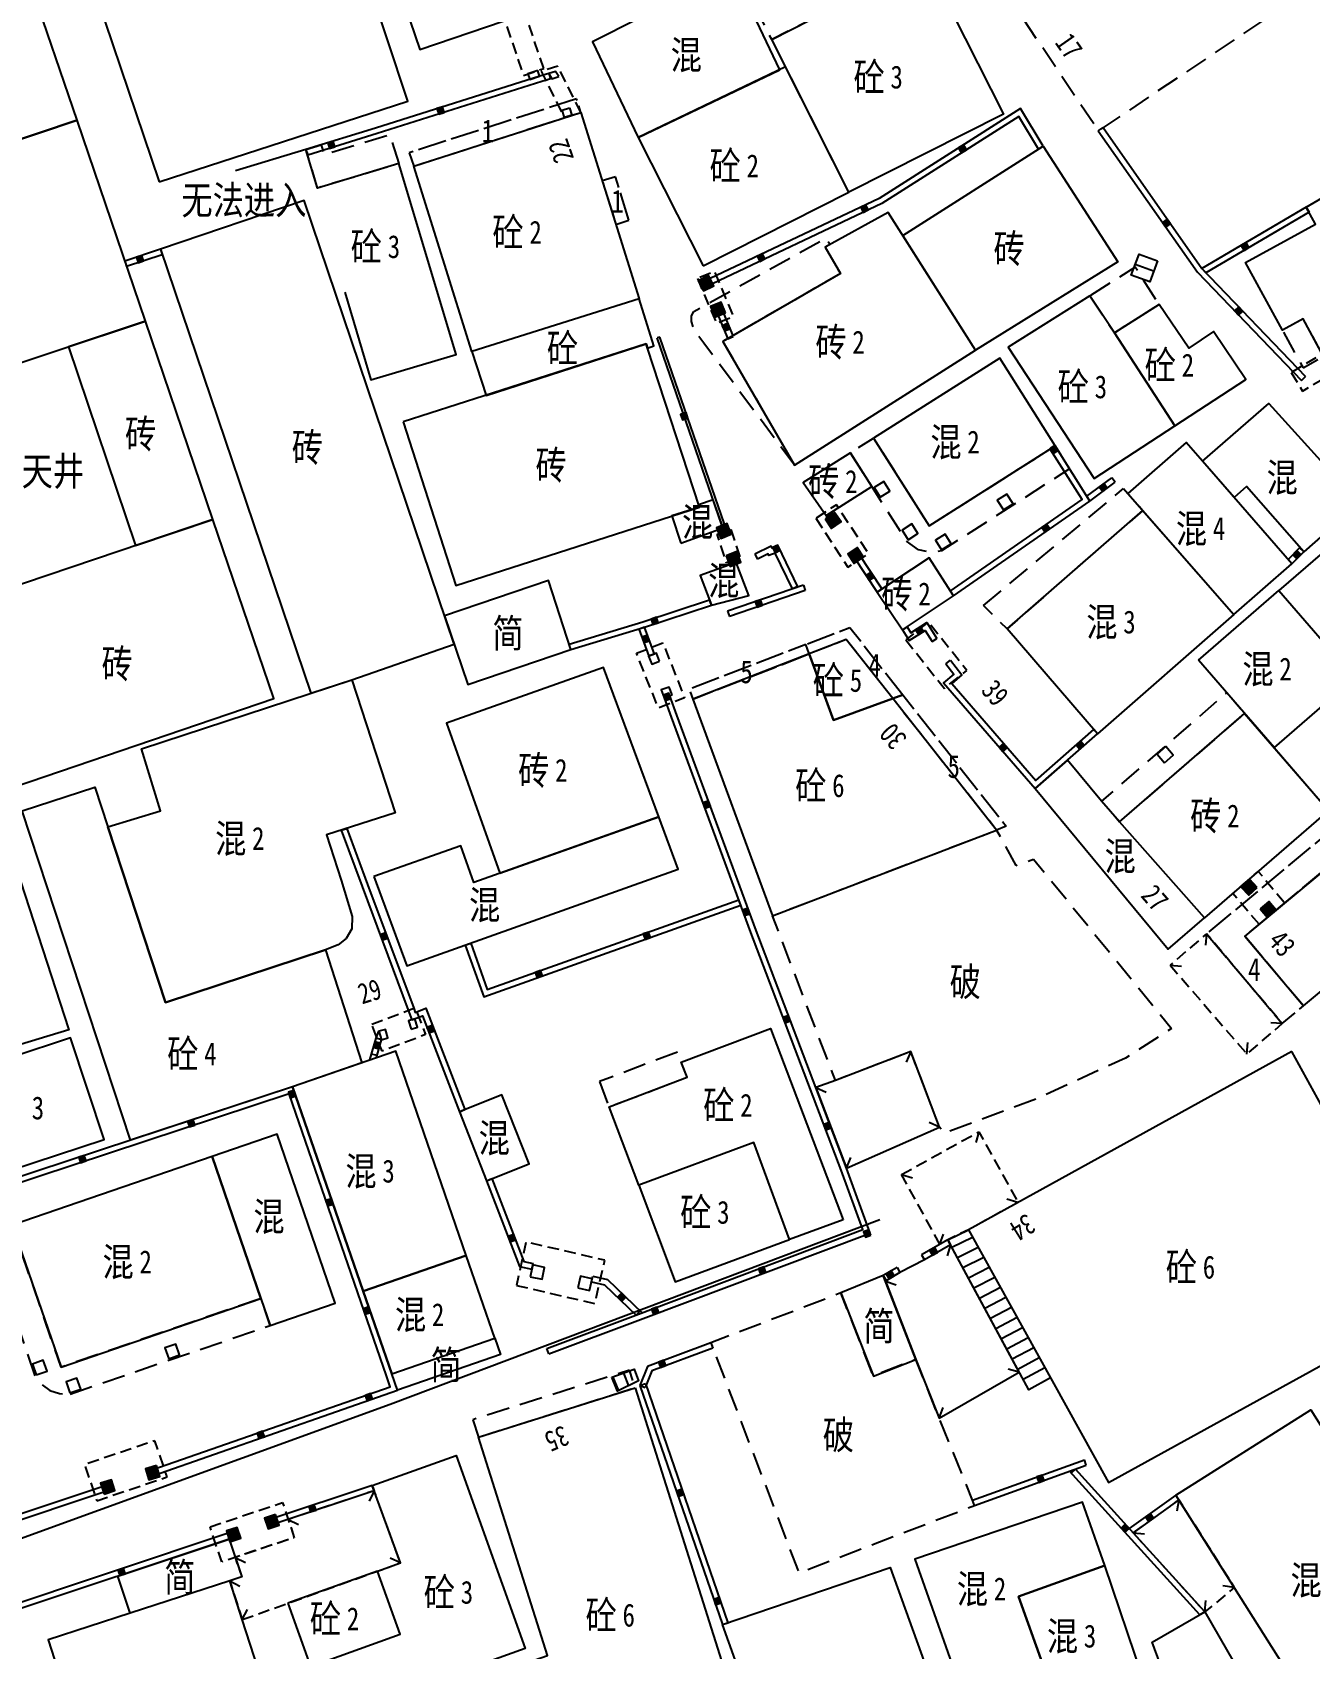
# Model space of a CAD drawing. Extents: x 395778 to 396698, y 996972 to 998012.
# Drawn here: x 396146 to 396201.8, y 997550.3 to 997620.8 of the extents above; entities that cross this region are included whole.
import ezdxf
from ezdxf.enums import TextEntityAlignment as Align

# ---------------------------------------------------------------- set-up
doc = ezdxf.new("R2010")
doc.units = 0
doc.header["$LTSCALE"] = 0.5
for name, pattern in [('X32', [1.5, 1, -0.5]), ('X39', [3, 2.5, -0.5]), ('X5', [3, 2, -1])]:
    doc.linetypes.add(name, pattern=pattern)
doc.layers.get('0').update_dxf_attribs({"linetype": 'CONTINUOUS'})
doc.layers.add('ASSIST', color=7, linetype='CONTINUOUS', plot=False)
doc.layers.add('JMD', color=6, linetype='CONTINUOUS')
doc.layers.add('门牌号', color=2, linetype='CONTINUOUS')
doc.styles.add('正等线体', font='simhei.ttf')
doc.styles.add('细等线体', font='', dxfattribs={"width": 0.8})
doc.styles.get('细等线体').set_extended_font_data('SimSun')

# ---------------------------------------------------------------- blocks, each defined once
blk = doc.blocks.new('*U0')
at = {"linetype": 'Continuous'}
for points in [[(0, 0), (0.5, 0.5), (-0.5, 0.5)], [(0, 0), (-0.5, 0.5), (-0.5, -0.5)], [(0, 0), (-0.5, -0.5), (0.5, -0.5)], [(0, 0), (0.5, -0.5), (0.5, 0.5)]]:
    blk.add_solid(points, dxfattribs=at)
blk = doc.blocks.new('gc002')
blk.add_lwpolyline([(-0.5, -0.5), (0.5, -0.5), (0.5, 0.5), (-0.5, 0.5), (-0.5, -0.5)])
at = {"linetype": 'Continuous'}
blk.add_blockref('*U0', (0, 0), dxfattribs=at)
blk = doc.blocks.new('gc291')
blk.add_lwpolyline([(-0.5, -0.5), (0.5, -0.5), (0.5, 0.5), (-0.5, 0.5), (-0.5, -0.5)])

msp = doc.modelspace()

# ---------------------------------------------------------------- linework, layer by layer
at = {"layer": 'ASSIST', "linetype": 'Continuous', "flags": 128}
for points in [[(396195.155, 997610.835), (396194.818, 997609.914), (396194.014, 997610.209), (396194.359, 997611.127)], [(396186.899, 997568.535), (396190.48, 997562.078), (396189.538, 997561.556), (396185.999, 997568.101)], [(396171.338, 997562.098), (396172.311, 997562.461), (396172.498, 997561.942), (396171.586, 997561.497)]]:
    msp.add_lwpolyline(points, close=True, dxfattribs=at)
msp.add_lwpolyline([(396183.029, 997568.965), (396161.662, 997560.916), (396142.453, 997553.939), (396138.469, 997550.268)], dxfattribs=at)
at = {"layer": 'JMD', "linetype": 'Continuous'}
for p, q in [((396168.588, 997619.01), (396168.662, 997618.771)), ((396192.575, 997616.5), (396192.78, 997616.643)), ((396157.98, 997615.682), (396158.055, 997615.444)), ((396190.173, 997615.84), (396189.959, 997615.71)), ((396201.656, 997613.17), (396201.775, 997612.95)), ((396150.072, 997610.82), (396150.15, 997610.582)), ((396151.628, 997611.335), (396151.707, 997611.098)), ((396194.818, 997609.914), (396194.014, 997610.209)), ((396194.99, 997610.384), (396194.19, 997610.677)), ((396197.094, 997610.496), (396197.272, 997610.31)), ((396175.35, 997609.924), (396175.457, 997609.698)), ((396175.914, 997608.575), (396176.144, 997608.673)), ((396173.433, 997607.504), (396173.319, 997607.464)), ((396176.402, 997607.422), (396176.626, 997607.534)), ((396201.441, 997605.604), (396201.621, 997605.777)), ((396190.69, 997602.748), (396190.478, 997602.615)), ((396193.307, 997601.162), (396193.158, 997601.362)), ((396192.21, 997600.345), (396192.076, 997600.557, -989.135)), ((396180.695, 997599.718), (396180.906, 997599.851, 4.631)), ((396180.877, 997599.443), (396181.086, 997599.582)), ((396176.387, 997598.958), (396176.274, 997598.919)), ((396181.893, 997597.914), (396182.102, 997598.052)), ((396201.543, 997598.133), (396201.364, 997598.308)), ((396177.584, 997598.03), (396177.694, 997597.806)), ((396201.021, 997597.598), (396200.857, 997597.787)), ((396179.698, 997596.68), (396179.779, 997596.444)), ((396175.691, 997595.804), (396175.601, 997596.038, -991.141)), ((396179.45, 997596.61), (396179.219, 997596.516, 4.764)), ((396182.915, 997596.375), (396183.124, 997596.514)), ((396186.246, 997596.206), (396186.111, 997596.417, -989.135)), ((396176.386, 997595.542), (396176.467, 997595.306)), ((396172.765, 997594.835), (396172.53, 997594.748)), ((396184.021, 997594.721), (396184.233, 997594.853)), ((396169.547, 997593.861), (396169.475, 997594.1)), ((396185.316, 997594.21), (396185.528, 997594.342)), ((396173.194, 997593.667), (396172.96, 997593.581)), ((396185.921, 997593.242), (396186.118, 997593.396)), ((396173.864, 997591.847), (396173.629, 997591.76)), ((396192.541, 997590.19), (396192.376, 997590.378)), ((396159.518, 997585.979), (396159.757, 997586.056)), ((396176.963, 997582.7), (396176.879, 997582.936)), ((396197.3, 997581.46), (396197.261, 997580.962)), ((396164.936, 997580.966), (396165.172, 997581.05)), ((396195.709, 997580.083), (396196.208, 997580.047)), ((396200.6, 997577.536), (396200.101, 997577.576)), ((396161.28, 997576.831), (396161.039, 997576.9)), ((396161.083, 997576.139), (396160.843, 997576.207)), ((396184.385, 997576.315), (396184.181, 997575.858)), ((396199.062, 997576.206), (396199.098, 997576.705)), ((396180.238, 997574.748), (396180.693, 997574.539)), ((396164.677, 997573.691), (396164.91, 997573.782)), ((396185.644, 997573.021), (396185.183, 997573.213)), ((396187.362, 997572.82), (396187.224, 997572.34)), ((396181.577, 997571.228), (396181.77, 997571.689)), ((396165.86, 997570.681), (396166.093, 997570.772, 5.433)), ((396183.984, 997570.946), (396184.464, 997570.808)), ((396189.065, 997569.728), (396188.585, 997569.867)), ((396185.659, 997567.905), (396185.82, 997568.345)), ((396186.118, 997567.881), (396185.982, 997567.4)), ((396185.999, 997568.101), (396186.118, 997567.881)), ((396187.085, 997568.2), (396186.183, 997567.761)), ((396187.327, 997567.763), (396186.422, 997567.318)), ((396167.845, 997566.815), (396167.897, 997567.06)), ((396184.861, 997567.444), (396184.986, 997567.227)), ((396187.57, 997567.325), (396186.662, 997566.875)), ((396170.447, 997566.262), (396170.499, 997566.507)), ((396183.186, 997566.538), (396183.311, 997566.322)), ((396183.278, 997566.302), (396183.75, 997566.137)), ((396183.788, 997566.887), (396183.913, 997566.671)), ((396187.812, 997566.888), (396186.902, 997566.432)), ((396188.055, 997566.451), (396187.141, 997565.988)), ((396188.297, 997566.014), (396187.381, 997565.545)), ((396172.392, 997564.817), (396172.565, 997564.997)), ((396188.54, 997565.576), (396187.621, 997565.102)), ((396188.782, 997565.139), (396187.86, 997564.659)), ((396189.025, 997564.702), (396188.1, 997564.215)), ((396189.267, 997564.265), (396188.34, 997563.772)), ((396175.654, 997563.599), (396175.741, 997563.364)), ((396189.51, 997563.827), (396188.579, 997563.329)), ((396168.584, 997563.124), (396168.496, 997563.358)), ((396189.752, 997563.39), (396188.819, 997562.886)), ((396189.995, 997562.953), (396189.059, 997562.442)), ((396171.374, 997562.111), (396171.62, 997561.514)), ((396171.843, 997562.286), (396172.059, 997561.728)), ((396172.311, 997562.461), (396172.498, 997561.942)), ((396189.125, 997562.319), (396188.644, 997562.456)), ((396190.237, 997562.516), (396189.298, 997561.999)), ((396190.48, 997562.078), (396189.538, 997561.556)), ((396172.563, 997561.742), (396172.799, 997561.823)), ((396172.563, 997561.742), (396172.796, 997561.652)), ((396185.632, 997560.311), (396185.797, 997560.783)), ((396151.324, 997557.819), (396151.242, 997558.055)), ((396191.578, 997558.088), (396191.392, 997557.92)), ((396192.048, 997558.257), (396191.964, 997558.492)), ((396149.371, 997557.175), (396149.292, 997557.412)), ((396160.958, 997557.148), (396160.74, 997556.698)), ((396160.872, 997557.383), (396160.958, 997557.148)), ((396187.165, 997556.504), (396187.08, 997556.739)), ((396196.095, 997556.746), (396195.998, 997556.255)), ((396156.452, 997555.91), (396156.531, 997555.673)), ((396157.204, 997555.897), (396157.651, 997555.673)), ((396154.632, 997555.303), (396154.711, 997555.066)), ((396194.09, 997555.317), (396194.587, 997555.264)), ((396154.887, 997554.239), (396155.334, 997554.016)), ((396162.105, 997553.997), (396161.652, 997554.209)), ((396154.652, 997553.211), (396155.098, 997552.985)), ((396198.51, 997552.925), (396198.016, 997553.003)), ((396197.227, 997551.858), (396197.262, 997552.357)), ((396155.199, 997551.521), (396155.42, 997551.97)), ((396197.227, 997551.858), (396197.005, 997551.731, -89.881)), ((396176.159, 997551.306), (396176.396, 997551.386))]:
    msp.add_line(p, q, dxfattribs=at)
at = {"layer": 'JMD', "linetype": 'X5', "flags": 128}
for points in [[(396200.994, 997622.143), (396192.575, 997616.5), (396185.162, 997627.56), (396188.328, 997629.861), (396187.058, 997633.703), (396191.981, 997635.59)], [(396179.311, 997601.906), (396175.355, 997607.229), (396175.106, 997607.561), (396174.922, 997607.842), (396174.813, 997608.183), (396174.816, 997608.425), (396174.91, 997608.617), (396180.697, 997611.832), (396180.86, 997611.538), (396180.651, 997611.422), (396181.312, 997610.28), (396176.182, 997607.311)], [(396202.413, 997606.656), (396201.518, 997608.295), (396200.615, 997607.802), (396201.516, 997606.163)], [(396187.559, 997595.787), (396193.677, 997600.896), (396193.868, 997600.678), (396194.514, 997599.939), (396188.595, 997594.77)], [(396193.502, 997586.344), (396198.964, 997591.068), (396198.179, 997591.976), (396192.717, 997587.252)], [(396184.385, 997576.315), (396181.098, 997575.058), (396178.35, 997582.245), (396188.131, 997585.984), (396188.98, 997584.444), (396189.746, 997584.717), (396195.776, 997577.323), (396193.761, 997576.034), (396189.864, 997574.243), (396185.854, 997572.744), (396185.644, 997573.021)], [(396187.165, 997556.504), (396187.08, 997556.739), (396185.632, 997560.311), (396184.614, 997562.881), (396182.754, 997562.155), (396181.339, 997565.78), (396175.654, 997563.599), (396179.504, 997553.565)], [(396165.508, 997559.485), (396172.352, 997561.645), (396172.111, 997562.408), (396165.267, 997560.248)]]:
    msp.add_lwpolyline(points, close=True, dxfattribs=at)
at = {"layer": 'JMD', "linetype": 'Continuous', "flags": 128}
for points, elevation in [([(396151.574, 997614.276), (396162.421, 997617.794), (396158.756, 997628.87), (396152.839, 997626.913), (396150.531, 997633.894), (396145.535, 997632.123), (396147.856, 997625.265)], -977.316), ([(396167.317, 997621.543), (396166.029, 997625.342), (396161.656, 997623.859), (396162.944, 997620.06)], -992.992), ([(396178.673, 997619.173), (396176.616, 997623.483), (396170.493, 997620.395), (396172.487, 997616.22)], 4.25), ([(396181.703, 997622.202), (396185.085, 997623.858), (396188.433, 997617.23), (396181.685, 997613.821), (396178.315, 997620.49)], 3.967), ([(396142.62, 997621.879), (396144.651, 997615.85), (396147.988, 997616.966), (396145.943, 997622.977)], -992.756), ([(396175.323, 997610.607), (396181.685, 997613.821), (396178.918, 997619.297), (396172.487, 997616.22)], 3.967), ([(396168.101, 997619.134), (396167.672, 997618.997), (396167.751, 997618.749), (396168.179, 997618.884)], -992.927), ([(396169.026, 997618.879), (396168.878, 997619.093), (396168.588, 997619.01), (396168.719, 997618.772)], 4.396), ([(396169.485, 997617.502), (396169.588, 997617.182), (396169.267, 997617.079), (396169.164, 997617.399)], 4.461), ([(396139.604, 997604.435), (396150.973, 997608.192), (396147.988, 997616.966), (396144.651, 997615.85), (396139.935, 997614.272), (396136.633, 997613.167)], -85.646), ([(396158.185, 997591.955), (396159.986, 997592.543), (396164.445, 997594.102), (396157.899, 997613.457), (396151.628, 997611.335)], -85.646), ([(396172.826, 997607.202), (396172.888, 997607.012), (396173.161, 997607.118), (396172.534, 997609.178), (396165.228, 997606.877), (396165.844, 997604.959)], -992.244), ([(396195.913, 997603.629), (396193.28, 997607.687), (396192.208, 997609.302), (396188.645, 997607.064), (396192.39, 997601.329)], 4.686), ([(396195.913, 997603.629), (396199.017, 997605.656), (396197.602, 997607.744), (396196.522, 997607.013), (396195.226, 997608.925), (396193.28, 997607.687)], 4.686), ([(396150.531, 997598.399), (396153.916, 997599.54), (396150.973, 997608.192), (396147.606, 997607.079)], -992.756), ([(396162.225, 997603.796), (396164.517, 997596.664), (396175.158, 997600.084), (396172.888, 997607.012), (396172.826, 997607.202)], -991.949), ([(396182.764, 997603.095), (396185.184, 997599.267), (396190.69, 997602.748), (396188.269, 997606.576)], -988.786), ([(396181.749, 997602.453), (396179.69, 997601.155), (396180.695, 997599.718), (396182.684, 997600.975)], -988.666), ([(396174.346, 997598.511), (396176.196, 997599.177), (396175.754, 997600.394), (396175.124, 997600.187), (396175.158, 997600.084), (396173.954, 997599.697)], 4.9), ([(396188.595, 997594.77), (396194.514, 997599.939), (396198.49, 997595.387), (396192.541, 997590.19)], -985.923), ([(396207.885, 997596.195), (396204.586, 997600.01), (396200.46, 997596.441), (396203.759, 997592.626)], -987.232), ([(396175.691, 997595.804), (396177.311, 997596.229), (396176.76, 997597.662), (396175.194, 997597.093)], 5.168), ([(396186.246, 997596.206), (396185.182, 997597.869), (396182.915, 997596.375), (396184.021, 997594.721)], -989.135), ([(396196.945, 997593.402), (396200.46, 997596.441), (396203.759, 997592.626), (396200.245, 997589.587)], -987.232), ([(396183.599, 997591.73), (396181.571, 997594.301), (396179.951, 997593.672), (396181.017, 997590.779)], -991.671), ([(396173.42, 997593.355), (396173.286, 997593.703), (396172.938, 997593.568), (396173.073, 997593.221)], 5.093), ([(396181.017, 997590.779), (396179.951, 997593.672), (396174.867, 997591.697), (396178.35, 997582.245), (396188.131, 997585.984), (396183.599, 997591.73)], -991.671), ([(396173.388, 997586.569), (396170.969, 997593.083), (396164.111, 997590.647), (396166.437, 997584.1)], -988.276), ([(396200.245, 997589.587), (396202.625, 997586.835), (396206.05, 997589.978), (396203.759, 997592.626)], -987.232), ([(396173.967, 997591.886), (396173.836, 997592.228), (396173.493, 997592.098), (396173.624, 997591.755)], -992.682), ([(396160.947, 997583.951), (396162.382, 997580.057), (396174.228, 997584.274), (396173.388, 997586.569), (396165.306, 997583.698), (396164.738, 997585.298)], -990.226), ([(396162.57, 997577.29), (396162.848, 997577.375), (396162.735, 997577.744), (396162.457, 997577.659)], 5.409), ([(396144.058, 997570.811), (396149.162, 997572.471), (396147.691, 997576.916), (396142.596, 997575.23)], -982.519), ([(396181.438, 997568.971), (396179.093, 997568.109), (396177.53, 997572.344), (396172.508, 997570.49), (396171.213, 997573.903), (396174.616, 997575.194), (396174.367, 997575.849), (396178.267, 997577.328)], -986.041), ([(396201.024, 997576.313), (396186.899, 997568.535), (396193.013, 997557.51), (396207.103, 997565.259)], -92.647), ([(396164.677, 997573.691), (396165.86, 997570.681), (396167.721, 997571.413), (396166.538, 997574.423)], 5.401), ([(396153.88, 997571.739), (396156.009, 997565.539), (396156.413, 997564.362), (396159.251, 997565.336), (396156.717, 997572.713)], -987.599), ([(396172.508, 997570.49), (396174.094, 997566.264), (396179.093, 997568.109), (396177.53, 997572.344)], -986.041), ([(396145.155, 997568.743), (396147.284, 997562.543), (396156.009, 997565.539), (396153.88, 997571.739)], -987.599), ([(396167.775, 997566.49), (396168.288, 997566.379), (396168.399, 997566.892), (396167.886, 997567.003)], 5.426), ([(396169.85, 997566.006), (396170.36, 997565.888), (396170.478, 997566.398), (396169.968, 997566.516)], 5.526), ([(396209.059, 997549.677), (396202.987, 997545.84), (396195.961, 997556.958), (396201.847, 997560.678), (396206.197, 997553.794)], 6.464), ([(396161.104, 997553.638), (396162.105, 997553.997), (396160.872, 997557.383), (396164.531, 997558.682), (396167.549, 997550.262), (396158.991, 997547.195), (396158.171, 997549.483), (396162.09, 997550.888)], 5.742), ([(396192.865, 997553.881), (396191.882, 997556.643), (396184.56, 997554.164), (396186.764, 997547.951), (396190.28, 997549.203), (396189.093, 997552.538)], -983.419), ([(396157.185, 997552.233), (396158.171, 997549.483), (396162.09, 997550.888), (396161.104, 997553.638)], 5.742), ([(396180.792, 997539.051), (396177.485, 997537.881), (396175.673, 997543.004), (396176.351, 997543.244), (396175.713, 997545.048), (396178.101, 997545.907), (396176.159, 997551.306), (396183.492, 997553.795), (396186.16, 997546.378), (396179.073, 997543.829)], -988.697), ([(396190.28, 997549.203), (396190.799, 997547.743), (396194.51, 997549.023), (396192.865, 997553.881), (396189.093, 997552.538)], -983.419), ([(396153.424, 997542.531), (396157.668, 997543.907), (396155.199, 997551.521), (396154.652, 997553.211), (396150.31, 997551.803), (396146.722, 997550.64), (396147.703, 997547.614), (396151.389, 997548.809)], -89.997), ([(396197.227, 997551.858), (396199.114, 997548.572), (396196.232, 997546.917), (396195.269, 997549.599), (396194.931, 997550.54)], -89.881)]:
    msp.add_lwpolyline(points, close=True, dxfattribs=dict(at, elevation=elevation))
at = {"layer": 'JMD', "linetype": 'X5', "flags": 128}
for points, elevation in [([(396181.703, 997622.202), (396178.315, 997620.49), (396177.774, 997621.561), (396180.131, 997622.752), (396179.096, 997624.801), (396180.174, 997625.328)], 3.967), ([(396157.98, 997615.682), (396158.645, 997615.889), (396158.767, 997615.466), (396161.642, 997616.34), (396162.031, 997615.073), (396158.486, 997614.005)], -985.359), ([(396192.208, 997609.302), (396193.28, 997607.687), (396195.226, 997608.925), (396194.186, 997610.56)], 4.785), ([(396185.184, 997599.267), (396190.69, 997602.748), (396191.321, 997601.751), (396185.732, 997598.168), (396185.304, 997598.107), (396184.717, 997598.214), (396184.184, 997598.61), (396182.684, 997600.975), (396181.749, 997602.453), (396182.764, 997603.095)], -988.666), ([(396170.796, 997575.005), (396171.213, 997573.903), (396174.616, 997575.194), (396174.198, 997576.296)], -990.227), ([(396147.688, 997561.366), (396156.413, 997564.362), (396156.009, 997565.539), (396147.284, 997562.543), (396145.155, 997568.743), (396144.02, 997568.353), (396146.149, 997562.153), (396146.442, 997561.775), (396146.796, 997561.518), (396147.222, 997561.385)], -987.599)]:
    msp.add_lwpolyline(points, close=True, dxfattribs=dict(at, elevation=elevation))
at = {"layer": 'JMD', "linetype": 'X32', "flags": 128}
for points in [[(396168.363, 997619.223), (396167.548, 997621.622), (396166.661, 997621.32), (396167.476, 997618.921)], [(396169.256, 997617.075), (396169.975, 997617.306), (396168.969, 997619.332), (396168.25, 997619.103)], [(396199.591, 997581.87), (396198.447, 997583.222), (396199.556, 997584.181), (396200.719, 997582.806)], [(396195.709, 997580.083), (396199.062, 997576.206), (396200.6, 997577.536), (396197.3, 997581.46)]]:
    msp.add_lwpolyline(points, close=True, dxfattribs=at)
at = {"layer": 'JMD', "color": 7, "linetype": 'Continuous', "flags": 128}
for points, elevation in [([(396168.588, 997619.01), (396168.196, 997618.889), (396161.011, 997616.625), (396157.98, 997615.682)], -985.359), ([(396186.246, 997596.206), (396192.21, 997600.345), (396190.69, 997602.748)], -989.135), ([(396192.21, 997600.345), (396193.307, 997601.162)], -989.135), ([(396180.695, 997599.718), (396180.877, 997599.443)], 4.631), ([(396179.457, 997596.597), (396178.598, 997598.387), (396178.33, 997598.287), (396178.292, 997598.376), (396177.584, 997598.03)], 4.818), ([(396179.698, 997596.68), (396176.386, 997595.542)], 4.764), ([(396169.547, 997593.861), (396172.765, 997594.835), (396175.691, 997595.804)], -991.141), ([(396173.194, 997593.667), (396172.765, 997594.835)], 5.189), ([(396184.021, 997594.721), (396184.312, 997594.255), (396185.014, 997594.694), (396185.316, 997594.21)], -989.135), ([(396185.921, 997593.242), (396186.272, 997592.794), (396185.818, 997592.407), (396189.818, 997587.796), (396192.541, 997590.19)], 4.751), ([(396168.584, 997563.124), (396172.591, 997564.625), (396182.608, 997568.396), (396181.577, 997571.228), (396180.238, 997574.748), (396177.634, 997581.603), (396174.176, 997590.997), (396173.864, 997591.847)], 5.189), ([(396164.936, 997580.966), (396165.741, 997578.705), (396176.963, 997582.7)], -990.226), ([(396165.86, 997570.681), (396167.306, 997566.93), (396167.845, 997566.815)], 5.433), ([(396183.788, 997566.887), (396183.186, 997566.538)], 5.247), ([(396170.447, 997566.262), (396171.02, 997566.14), (396172.392, 997564.817)], 5.433), ([(396175.654, 997563.599), (396172.885, 997562.577), (396172.563, 997561.742)], 5.351), ([(396197.227, 997551.858), (396191.578, 997558.088)], -89.881)]:
    msp.add_lwpolyline(points, dxfattribs=dict(at, elevation=elevation))
at = {"layer": 'JMD', "linetype": 'Continuous', "flags": 128}
for points, elevation in [([(396168.712, 997618.786), (396168.27, 997618.651), (396161.086, 997616.387), (396158.055, 997615.444)], -985.359), ([(396159.676, 997609.462), (396160.817, 997605.629), (396164.543, 997606.738), (396162.031, 997615.073), (396158.486, 997614.005), (396157.98, 997615.682), (396154.895, 997614.753)], -985.359), ([(396186.111, 997596.417), (396191.87, 997600.414), (396190.478, 997602.615)], -989.135), ([(396192.076, 997600.557), (396193.158, 997601.362)], -989.135), ([(396180.906, 997599.851), (396181.086, 997599.582)], 4.631), ([(396179.219, 997596.516), (396178.471, 997598.072), (396178.194, 997597.969), (396178.165, 997598.036), (396177.694, 997597.806)], 4.818), ([(396169.47, 997594.099), (396172.689, 997595.073), (396175.601, 997596.038)], -991.141), ([(396179.779, 997596.444), (396176.467, 997595.306)], 4.764), ([(396172.961, 997593.577), (396172.525, 997594.762)], 5.189), ([(396184.229, 997594.86), (396184.391, 997594.6), (396185.093, 997595.038), (396185.528, 997594.342)], -989.135), ([(396186.118, 997593.396), (396186.617, 997592.759), (396186.172, 997592.38), (396189.842, 997588.15), (396192.378, 997590.38)], 4.751), ([(396168.496, 997563.358), (396172.503, 997564.859), (396182.288, 997568.543), (396181.343, 997571.141), (396180.005, 997574.659), (396177.4, 997581.516), (396173.942, 997590.91), (396173.629, 997591.76)], 5.189), ([(396165.172, 997581.05), (396165.893, 997579.025), (396176.879, 997582.936)], -990.226), ([(396166.093, 997570.772), (396167.491, 997567.146), (396167.897, 997567.06)], 5.433), ([(396170.499, 997566.507), (396171.142, 997566.37), (396172.651, 997564.915)], 5.433), ([(396183.913, 997566.671), (396183.278, 997566.302)], 5.247), ([(396175.741, 997563.364), (396173.078, 997562.382), (396172.796, 997561.652)], 5.351), ([(396197.005, 997551.731), (396191.323, 997557.997)], -89.881)]:
    msp.add_lwpolyline(points, dxfattribs=dict(at, elevation=elevation))
at = {"layer": 'JMD', "linetype": 'X39', "flags": 128}
for points in [[(396169.796, 997617.899), (396162.492, 997615.551), (396162.682, 997614.961), (396169.975, 997617.306)], [(396205.141, 997586.474), (396204.406, 997587.36), (396197.3, 997581.46), (396200.6, 997577.536), (396201.527, 997578.316), (396198.965, 997581.351)]]:
    msp.add_lwpolyline(points, close=True, dxfattribs=at)
at = {"layer": 'JMD', "linetype": 'Continuous', "flags": 128}
for points in [[(396162.682, 997614.961), (396169.975, 997617.306), (396172.534, 997609.178), (396165.228, 997606.877)], [(396205.88, 997608.515), (396202.413, 997606.656), (396201.518, 997608.295), (396200.615, 997607.802), (396199.004, 997610.755), (396202.063, 997612.424), (396201.656, 997613.17), (396205.293, 997615.293), (396205.183, 997615.481), (396205.264, 997615.528), (396208.361, 997617.544), (396210.963, 997613.546), (396204.983, 997610.159)], [(396190.173, 997615.84), (396193.431, 997610.791), (396187.213, 997606.936), (396184.034, 997611.937)], [(396187.213, 997606.936), (396183.395, 997612.946), (396180.651, 997611.422), (396181.312, 997610.28), (396176.182, 997607.311), (396179.311, 997601.906)], [(396197.117, 997602.088), (396200.023, 997604.6), (396203.958, 997600.248), (396201.543, 997598.133), (396199.051, 997600.978), (396198.499, 997600.499)], [(396193.868, 997600.678), (396198.49, 997595.387), (396201.021, 997597.598), (396197.117, 997602.088), (396196.411, 997602.899)], [(396153.916, 997599.54), (396142.57, 997595.717), (396145.252, 997587.873), (396156.575, 997591.725)], [(396169.547, 997593.861), (396168.569, 997596.87), (396164.028, 997595.334), (396165.042, 997592.337)], [(396151.851, 997578.463), (396149.329, 997586.128), (396151.626, 997586.83), (396150.8, 997589.529), (396159.986, 997592.543), (396161.88, 997586.742), (396158.879, 997585.772), (396159.512, 997583.801), (396160.001, 997582.21), (396159.976, 997581.676), (396159.733, 997581.257), (396159.391, 997580.977), (396158.829, 997580.759)], [(396198.964, 997591.068), (396202.625, 997586.835), (396197.207, 997582.15), (396193.502, 997586.344)], [(396193.502, 997586.344), (396192.717, 997587.252), (396191.232, 997589.039), (396189.818, 997587.796), (396195.63, 997580.786), (396197.207, 997582.15)], [(396139.265, 997586.134), (396144.156, 997587.867), (396147.621, 997577.261), (396142.426, 997575.689)], [(396158.829, 997580.759), (396160.422, 997575.827), (396157.396, 997574.782), (396150.324, 997572.448), (396145.593, 997586.827), (396148.76, 997587.857), (396149.329, 997586.128), (396151.851, 997578.463)], [(396207.677, 997583.418), (396205.141, 997586.474), (396198.965, 997581.351), (396201.527, 997578.316)], [(396161.28, 997576.831), (396161.558, 997576.916), (396161.445, 997577.286), (396161.167, 997577.201)], [(396160.478, 997565.861), (396164.979, 997567.416), (396161.897, 997576.337), (396157.396, 997574.782)], [(396180.238, 997574.748), (396181.577, 997571.228), (396185.644, 997573.021), (396184.385, 997576.315), (396181.098, 997575.058)], [(396184.614, 997562.881), (396185.632, 997560.311), (396189.125, 997562.319), (396186.118, 997567.881), (396184.986, 997567.227), (396183.913, 997566.671), (396183.278, 997566.302)], [(396166.226, 997563.807), (396164.979, 997567.416), (396160.478, 997565.861), (396161.725, 997562.251)], [(396183.186, 997566.538), (396181.339, 997565.78), (396182.754, 997562.155), (396184.614, 997562.881)], [(396161.974, 997561.532), (396161.725, 997562.251), (396166.226, 997563.807), (396166.475, 997563.087)], [(396172.352, 997561.645), (396177.116, 997546.6), (396172.336, 997545.086), (396172.034, 997546.04), (396164.225, 997543.567), (396162.67, 997547.909), (396168.518, 997549.949), (396165.508, 997559.485)], [(396150.31, 997551.803), (396149.771, 997553.42), (396154.621, 997555.036), (396155.172, 997553.384), (396154.652, 997553.211)]]:
    msp.add_lwpolyline(points, close=True, dxfattribs=at)
at = {"layer": 'JMD', "color": 7, "linetype": 'Continuous', "flags": 128}
for points in [[(396190.173, 997615.84), (396189.18, 997617.479), (396183.008, 997613.556), (396175.35, 997609.924)], [(396192.575, 997616.5), (396196.901, 997610.336), (396201.441, 997605.604)], [(396201.656, 997613.17), (396197.094, 997610.496)], [(396151.628, 997611.335), (396150.072, 997610.82)], [(396175.914, 997608.575), (396176.402, 997607.422)], [(396176.387, 997598.958), (396173.433, 997607.504)], [(396201.021, 997597.598), (396201.543, 997598.133)], [(396181.893, 997597.914), (396182.915, 997596.375)], [(396159.518, 997585.979), (396160.432, 997583.527), (396162.448, 997578.116), (396162.606, 997577.705), (396163.063, 997577.881), (396164.677, 997573.691)], [(396161.059, 997576.053), (396161.28, 997576.831)], [(396151.324, 997557.819), (396161.974, 997561.532), (396161.725, 997562.251), (396160.478, 997565.861), (396157.396, 997574.782), (396134.923, 997567.366), (396139.34, 997553.823), (396149.371, 997557.175)], [(396185.999, 997568.101), (396184.861, 997567.444)], [(396172.563, 997561.742), (396176.159, 997551.306)], [(396187.165, 997556.504), (396192.048, 997558.257)], [(396160.872, 997557.383), (396156.452, 997555.91)], [(396195.961, 997556.958), (396193.921, 997555.504)], [(396154.632, 997555.303), (396144.375, 997551.885), (396149.058, 997538.197)]]:
    msp.add_lwpolyline(points, dxfattribs=at)
at = {"layer": 'JMD', "linetype": 'Continuous', "flags": 128}
for points in [[(396189.962, 997615.706), (396189.099, 997617.131), (396183.129, 997613.336), (396175.457, 997609.698)], [(396192.78, 997616.643), (396197.094, 997610.496), (396201.621, 997605.777)], [(396201.775, 997612.95), (396197.272, 997610.31)], [(396151.707, 997611.098), (396150.15, 997610.582)], [(396176.144, 997608.673), (396176.626, 997607.534)], [(396176.274, 997598.919), (396173.319, 997607.464)], [(396182.102, 997598.052), (396183.124, 997596.513)], [(396200.857, 997597.787), (396201.378, 997598.322)], [(396159.757, 997586.056), (396160.666, 997583.614), (396162.682, 997578.205), (396162.75, 997578.028), (396163.206, 997578.204), (396164.91, 997573.782)], [(396160.771, 997575.956), (396161.039, 997576.9), (396161.167, 997577.201)], [(396151.242, 997558.055), (396161.656, 997561.686), (396161.489, 997562.17), (396160.242, 997565.779), (396157.24, 997574.467), (396135.238, 997567.207), (396139.5, 997554.14), (396149.292, 997557.412)], [(396186.118, 997567.881), (396184.986, 997567.227)], [(396172.799, 997561.823), (396176.396, 997551.386)], [(396187.08, 997556.739), (396191.964, 997558.492)], [(396160.958, 997557.148), (396156.531, 997555.673)], [(396196.095, 997556.746), (396194.09, 997555.317)], [(396154.711, 997555.066), (396144.693, 997551.728), (396149.295, 997538.278)]]:
    msp.add_lwpolyline(points, dxfattribs=at)
at = {"layer": 'JMD', "linetype": 'X39', "flags": 128}
for points, elevation in [([(396172.078, 997612.6), (396171.491, 997614.495), (396170.917, 997614.315), (396171.513, 997612.422)], -989.426), ([(396184.033, 997591.89), (396183.599, 997591.73), (396181.571, 997594.301), (396179.951, 997593.672), (396179.799, 997594.085), (396181.731, 997594.826)], -991.671), ([(396179.951, 997593.672), (396179.799, 997594.085), (396174.717, 997592.127), (396174.867, 997591.697)], -991.671), ([(396183.599, 997591.73), (396184.033, 997591.89), (396188.555, 997586.153), (396188.131, 997585.984)], -991.671)]:
    msp.add_lwpolyline(points, close=True, dxfattribs=dict(at, elevation=elevation))
at = {"layer": 'JMD', "linetype": 'Continuous'}
for points in [[(396194.014, 997610.209), (396194.359, 997611.127)], [(396195.155, 997610.835), (396194.818, 997609.914)], [(396186.899, 997568.535), (396190.48, 997562.078)], [(396189.538, 997561.556), (396185.999, 997568.101)], [(396171.338, 997562.098), (396172.311, 997562.461)], [(396172.498, 997561.942), (396171.586, 997561.497)]]:
    msp.add_lwpolyline(points, dxfattribs=at)
at = {"layer": 'JMD', "linetype": 'X32', "flags": 128}
for points, elevation in [([(396175.072, 997610.055), (396175.9, 997608.103), (396176.649, 997608.421), (396175.82, 997610.373)], -991.872), ([(396201.001, 997605.958), (396201.486, 997605.144), (396202.802, 997605.929), (396202.353, 997606.765)], -991.807), ([(396180.239, 997599.594), (396181.645, 997597.454), (396182.543, 997598.044), (396181.136, 997600.184)], -991.734), ([(396176.525, 997599.096), (396176.942, 997597.844), (396176.345, 997597.645), (396175.928, 997598.897)], -991.724), ([(396184.167, 997594.287), (396185.858, 997592.166), (396186.836, 997592.946), (396185.146, 997595.066)], -991.579), ([(396172.414, 997593.701), (396173.556, 997594.156), (396174.509, 997591.763), (396173.367, 997591.308)], -991.476), ([(396160.85, 997577.505), (396162.748, 997578.232), (396163.198, 997577.057), (396161.3, 997576.33)], -991.559), ([(396183.984, 997570.946), (396187.362, 997572.82), (396189.065, 997569.728), (396186.899, 997568.535), (396185.999, 997568.101), (396185.659, 997567.905)], 5.213), ([(396167.171, 997566.111), (396170.588, 997565.317), (396171.027, 997567.208), (396167.589, 997568.007)], -990.554), ([(396148.843, 997556.712), (396151.918, 997557.753), (396151.385, 997559.328), (396148.309, 997558.287)], -991.092), ([(396155.199, 997551.521), (396157.185, 997552.233), (396161.104, 997553.638), (396162.105, 997553.997), (396160.958, 997557.148), (396157.204, 997555.897), (396157.47, 997555.099), (396154.887, 997554.239), (396155.172, 997553.384), (396154.652, 997553.211)], 5.742), ([(396153.79, 997555.575), (396156.96, 997556.63), (396157.47, 997555.099), (396154.3, 997554.044)], -990.658), ([(396194.09, 997555.317), (396196.095, 997556.746), (396198.51, 997552.925), (396197.227, 997551.858)], 6.464)]:
    msp.add_lwpolyline(points, close=True, dxfattribs=dict(at, elevation=elevation))

# ---------------------------------------------------------------- block references
at = {"layer": 'JMD', "linetype": 'Continuous', "xscale": 0.25, "yscale": 0.25}
for p, rotation in [((396163.856, 997617.391), 197.489890818449), ((396159.085, 997615.895), 197.2820519239347), ((396186.645, 997615.72), 212.4437940656527), ((396182.366, 997613.113), 205.373013207816), ((396195.55, 997612.479), 305.0606596531924), ((396198.982, 997611.457), 210.3820189014695), ((396150.733, 997610.907), 198.3151039027974), ((396177.848, 997610.97), 205.373013207816), ((396198.701, 997608.64), 313.8123445863776), ((396176.322, 997607.932), 292.9425209029445), ((396174.496, 997604.045), 109.0733848134265), ((396190.639, 997602.595), 122.3073839245201), ((396192.793, 997600.935), 36.65487178438992), ((396180.909, 997599.622), 303.5951725646519), ((396190.283, 997599.16), 34.76110986640971), ((396178.522, 997598.256), 115.6402610458563), ((396201.245, 997598.006), 45.73351841569892), ((396182.611, 997597.06), 303.595172566715), ((396177.751, 997595.879), 198.9651612309024), ((396173.205, 997595.112), 18.33380931058581), ((396184.771, 997594.689), 31.99670774082755), ((396172.819, 997594.325), 110.1916737482874), ((396173.75, 997591.794), 110.191673747538), ((396188.424, 997589.593), 310.9477536650314), ((396191.785, 997589.692), 41.33200802092318), ((396175.477, 997587.101), 110.20677491402), ((396177.204, 997582.409), 110.20677491402), ((396161.381, 997581.337), 290.4341048969399), ((396172.859, 997581.372), 19.59497398137751), ((396168.149, 997579.695), 19.59497398137751), ((396178.971, 997577.73), 110.8027968553369), ((396163.424, 997577.292), 291.0668276990401), ((396161.081, 997576.589), 74.16584594554939), ((396157.374, 997574.46), 109.0605140495356), ((396152.968, 997573.189), 198.2623512203716), ((396180.748, 997573.057), 110.8226245251852), ((396148.22, 997571.622), 198.2623512203716), ((396159.007, 997569.735), 109.0605140495356), ((396182.484, 997568.37), 110.0042213052833), ((396166.963, 997568.167), 291.0815114906896), ((396185.379, 997567.599), 209.9990708348185), ((396177.901, 997566.758), 20.62934949326211), ((396183.489, 997566.569), 210.1023369618837), ((396171.761, 997565.599), 316.0396019230965), ((396160.64, 997565.009), 109.060514048695), ((396173.222, 997564.996), 20.62934949326211), ((396173.532, 997562.683), 200.2584133851924), ((396160.725, 997561.229), 19.21986720825796), ((396156.004, 997559.583), 19.21986720825796), ((396190.053, 997557.673), 19.74801566250297), ((396174.31, 997557.055), 289.0122373249756), ((396158.26, 997556.381), 198.4318229730046), ((396194.81, 997555.983), 215.4854525506556), ((396193.745, 997555.512), 132.2014668498913), ((396149.928, 997553.604), 198.4318229736702), ((396175.939, 997552.328), 289.0122373249756)]:
    msp.add_blockref('gc002', p, dxfattribs=dict(at, rotation=rotation))
at = {"layer": 'JMD', "linetype": 'Continuous', "yscale": 0.5, "zscale": 0.5}
for name, p, xscale, rotation in [('gc002', (396175.447, 997609.851, 4.578), 0.4999999999999999, 297.5909650476542), ('gc002', (396175.967, 997608.7, 4.602), 0.5, 111.9127988018724), ('gc291', (396183.131, 997600.859), 0.4999999999999999, 32.29149040984331), ('gc291', (396188.507, 997600.304), 0.5000000000000001, 32.29149040984328), ('gc002', (396180.993, 997599.5), 0.5, 304.9741552188839), ('gc002', (396176.225, 997599.033), 0.5, 111.814225659469), ('gc291', (396184.348, 997599.002), 0.4999999999999999, 32.29149040984333), ('gc291', (396185.811, 997598.558), 0.5, 32.29149040984332), ('gc002', (396176.645, 997597.813), 0.5, 291.3827625498555), ('gc002', (396181.981, 997597.97), 0.5, 123.3701151386769), ('gc291', (396195.494, 997589.276), 0.5, 41.16555882118356), ('gc002', (396199.154, 997583.492, 5.443), 0.5, 132.673936476797), ('gc002', (396199.989, 997582.518, 5.427), 0.5, 310.3562258100954), ('gc291', (396152.142, 997563.227), 0.5000000000000006, 19.32679872964503), ('gc291', (396146.357, 997562.523), 0.5000000000000001, 19.32679872964503), ('gc291', (396147.827, 997561.741), 0.5000000000000001, 19.32679872964503), ('gc002', (396151.284, 997557.935), 0.5, 197.6015019009601), ('gc002', (396149.325, 997557.314), 0.5, 17.47289125797014), ('gc002', (396156.489, 997555.799), 0.4999999999999999, 199.1183831011845), ('gc002', (396154.819, 997555.234), 0.5, 18.2664843440348)]:
    msp.add_blockref(name, p, dxfattribs=dict(at, xscale=xscale, rotation=rotation))

# ---------------------------------------------------------------- texts
at = {"layer": 'JMD', "linetype": 'Continuous', "width": 0.8}
for s, height, style, p in [('混', 1.25, '细等线体', (396174.583, 997619.826, 4.25)), ('1', 1, '正等线体', (396165.919, 997616.504)), ('无法进入', 1.25, '细等线体', (396155.27, 997613.5)), ('1', 1, '正等线体', (396171.581, 997613.43)), ('砖', 1.25, '细等线体', (396188.679, 997611.384)), ('砼', 1.25, '细等线体', (396169.179, 997607.073, -992.244)), ('砖', 1.25, '细等线体', (396150.758, 997603.297, -992.756)), ('砖', 1.25, '细等线体', (396158.04, 997602.706, -85.646)), ('天井', 1.25, '细等线体', (396146.928, 997601.661)), ('砖', 1.25, '细等线体', (396168.682, 997601.934, -991.949)), ('混', 1.25, '细等线体', (396200.599, 997601.386)), ('混', 1.25, '细等线体', (396175.078, 997599.438, 4.9)), ('混', 1.25, '细等线体', (396176.217, 997596.881, 5.168)), ('简', 1.25, '细等线体', (396166.796, 997594.602)), ('砖', 1.25, '细等线体', (396149.736, 997593.262)), ('5', 1, '正等线体', (396177.214, 997592.885)), ('4', 1, '正等线体', (396182.809, 997593.179)), ('5', 1, '正等线体', (396186.263, 997588.753)), ('混', 1.25, '细等线体', (396193.526, 997584.856)), ('混', 1.25, '细等线体', (396165.78, 997582.727, -990.226)), ('破', 1.25, '细等线体', (396186.764, 997579.387)), ('4', 1, '正等线体', (396199.385, 997579.896)), ('混', 1.25, '细等线体', (396166.199, 997572.552, 5.401)), ('混', 1.25, '细等线体', (396156.363, 997569.126, -987.599)), ('简', 1.25, '细等线体', (396183.001, 997564.359)), ('简', 1.25, '细等线体', (396164.1, 997562.669)), ('简', 1.25, '细等线体', (396152.471, 997553.402))]:
    msp.add_text(s, height=height, dxfattribs=dict(at, style=style)).set_placement(p, align=Align.MIDDLE)
at = {"layer": 'JMD', "linetype": 'Continuous', "style": '细等线体', "width": 0.8}
for s, p in [('砼', (396183.248, 997618.853, 3.967)), ('砼', (396176.965, 997614.979, 3.967)), ('砼', (396167.483, 997612.081)), ('砼', (396161.296, 997611.451)), ('砖', (396181.584, 997607.282)), ('砼', (396195.962, 997606.28, 4.686)), ('砼', (396192.163, 997605.332, 4.686)), ('混', (396186.602, 997602.922, -988.786)), ('砖', (396181.268, 997601.199, -988.666)), ('混', (396197.321, 997599.143)), ('砖', (396184.463, 997596.294, -989.135)), ('混', (396193.412, 997595.069, -985.923)), ('砼', (396181.47, 997592.519, -991.671)), ('混', (396200.227, 997593.014, -987.232)), ('砖', (396168.604, 997588.592, -988.276)), ('砼', (396180.703, 997587.925, -991.671)), ('砖', (396197.947, 997586.602)), ('混', (396155.374, 997585.62)), ('砼', (396153.284, 997576.215)), ('砼', (396176.687, 997573.975, -986.041)), ('混', (396161.062, 997571.099)), ('砼', (396175.681, 997569.303, -986.041)), ('混', (396150.457, 997567.141, -987.599)), ('砼', (396196.884, 997566.907, -92.647)), ('混', (396163.227, 997564.834)), ('混', (396187.76, 997552.865, -983.419)), ('混', (396202.326, 997553.245, 6.464)), ('砼', (396164.485, 997552.716, 5.742)), ('砼', (396159.512, 997551.561, 5.742)), ('砼', (396171.55, 997551.718)), ('混', (396191.691, 997550.805, -983.419))]:
    msp.add_text(s, height=1.25, dxfattribs=at).set_placement(p, align=Align.MIDDLE_RIGHT)
at = {"layer": 'JMD', "linetype": 'Continuous', "style": '正等线体', "width": 0.8}
for s, p in [('3', (396183.498, 997618.853, 3.967)), ('2', (396177.215, 997614.979, 3.967)), ('2', (396167.733, 997612.081)), ('3', (396161.546, 997611.451)), ('2', (396181.834, 997607.282)), ('2', (396196.212, 997606.28, 4.686)), ('3', (396192.413, 997605.332, 4.686)), ('2', (396186.852, 997602.922, -988.786)), ('2', (396181.518, 997601.199, -988.666)), ('4', (396197.571, 997599.143)), ('2', (396184.713, 997596.294, -989.135)), ('3', (396193.662, 997595.069, -985.923)), ('2', (396200.477, 997593.014, -987.232)), ('5', (396181.72, 997592.519, -991.671)), ('2', (396168.854, 997588.592, -988.276)), ('6', (396180.953, 997587.925, -991.671)), ('2', (396198.197, 997586.602)), ('2', (396155.624, 997585.62)), ('4', (396153.534, 997576.215)), ('3', (396146.004, 997573.858, -982.519)), ('2', (396176.937, 997573.975, -986.041)), ('3', (396161.312, 997571.099)), ('3', (396175.931, 997569.303, -986.041)), ('2', (396150.707, 997567.141, -987.599)), ('6', (396197.134, 997566.907, -92.647)), ('2', (396163.477, 997564.834)), ('3', (396164.735, 997552.716, 5.742)), ('2', (396188.01, 997552.865, -983.419)), ('6', (396171.8, 997551.718)), ('2', (396159.762, 997551.561, 5.742)), ('3', (396191.941, 997550.805, -983.419))]:
    msp.add_text(s, height=1, dxfattribs=at).set_placement(p, align=Align.MIDDLE_LEFT)
at = {"layer": 'JMD', "linetype": 'X5', "style": '细等线体', "width": 0.8}
msp.add_text('破', height=1.25, dxfattribs=at).set_placement((396181.226, 997559.607), align=Align.MIDDLE)
at = {"layer": '门牌号', "linetype": 'Continuous', "style": '细等线体', "width": 0.8}
for s, rotation, p in [('17', 304.99965, (396191.298, 997620.209)), ('22', 109.35029, (396169.106, 997615.616)), ('39', 311.17682, (396188.071, 997591.97)), ('30', 132.03997, (396183.606, 997590.069)), ('27', 311.17682, (396195.052, 997583.026)), ('43', 311.17682, (396200.594, 997581.03)), ('29', 17.13056, (396160.76, 997578.94)), ('34', 212.04132, (396189.266, 997568.638)), ('35', 203.364, (396168.928, 997559.417))]:
    msp.add_text(s, height=0.9, rotation=rotation, dxfattribs=at).set_placement(p, align=Align.MIDDLE)

doc.saveas('drawing.dxf')
